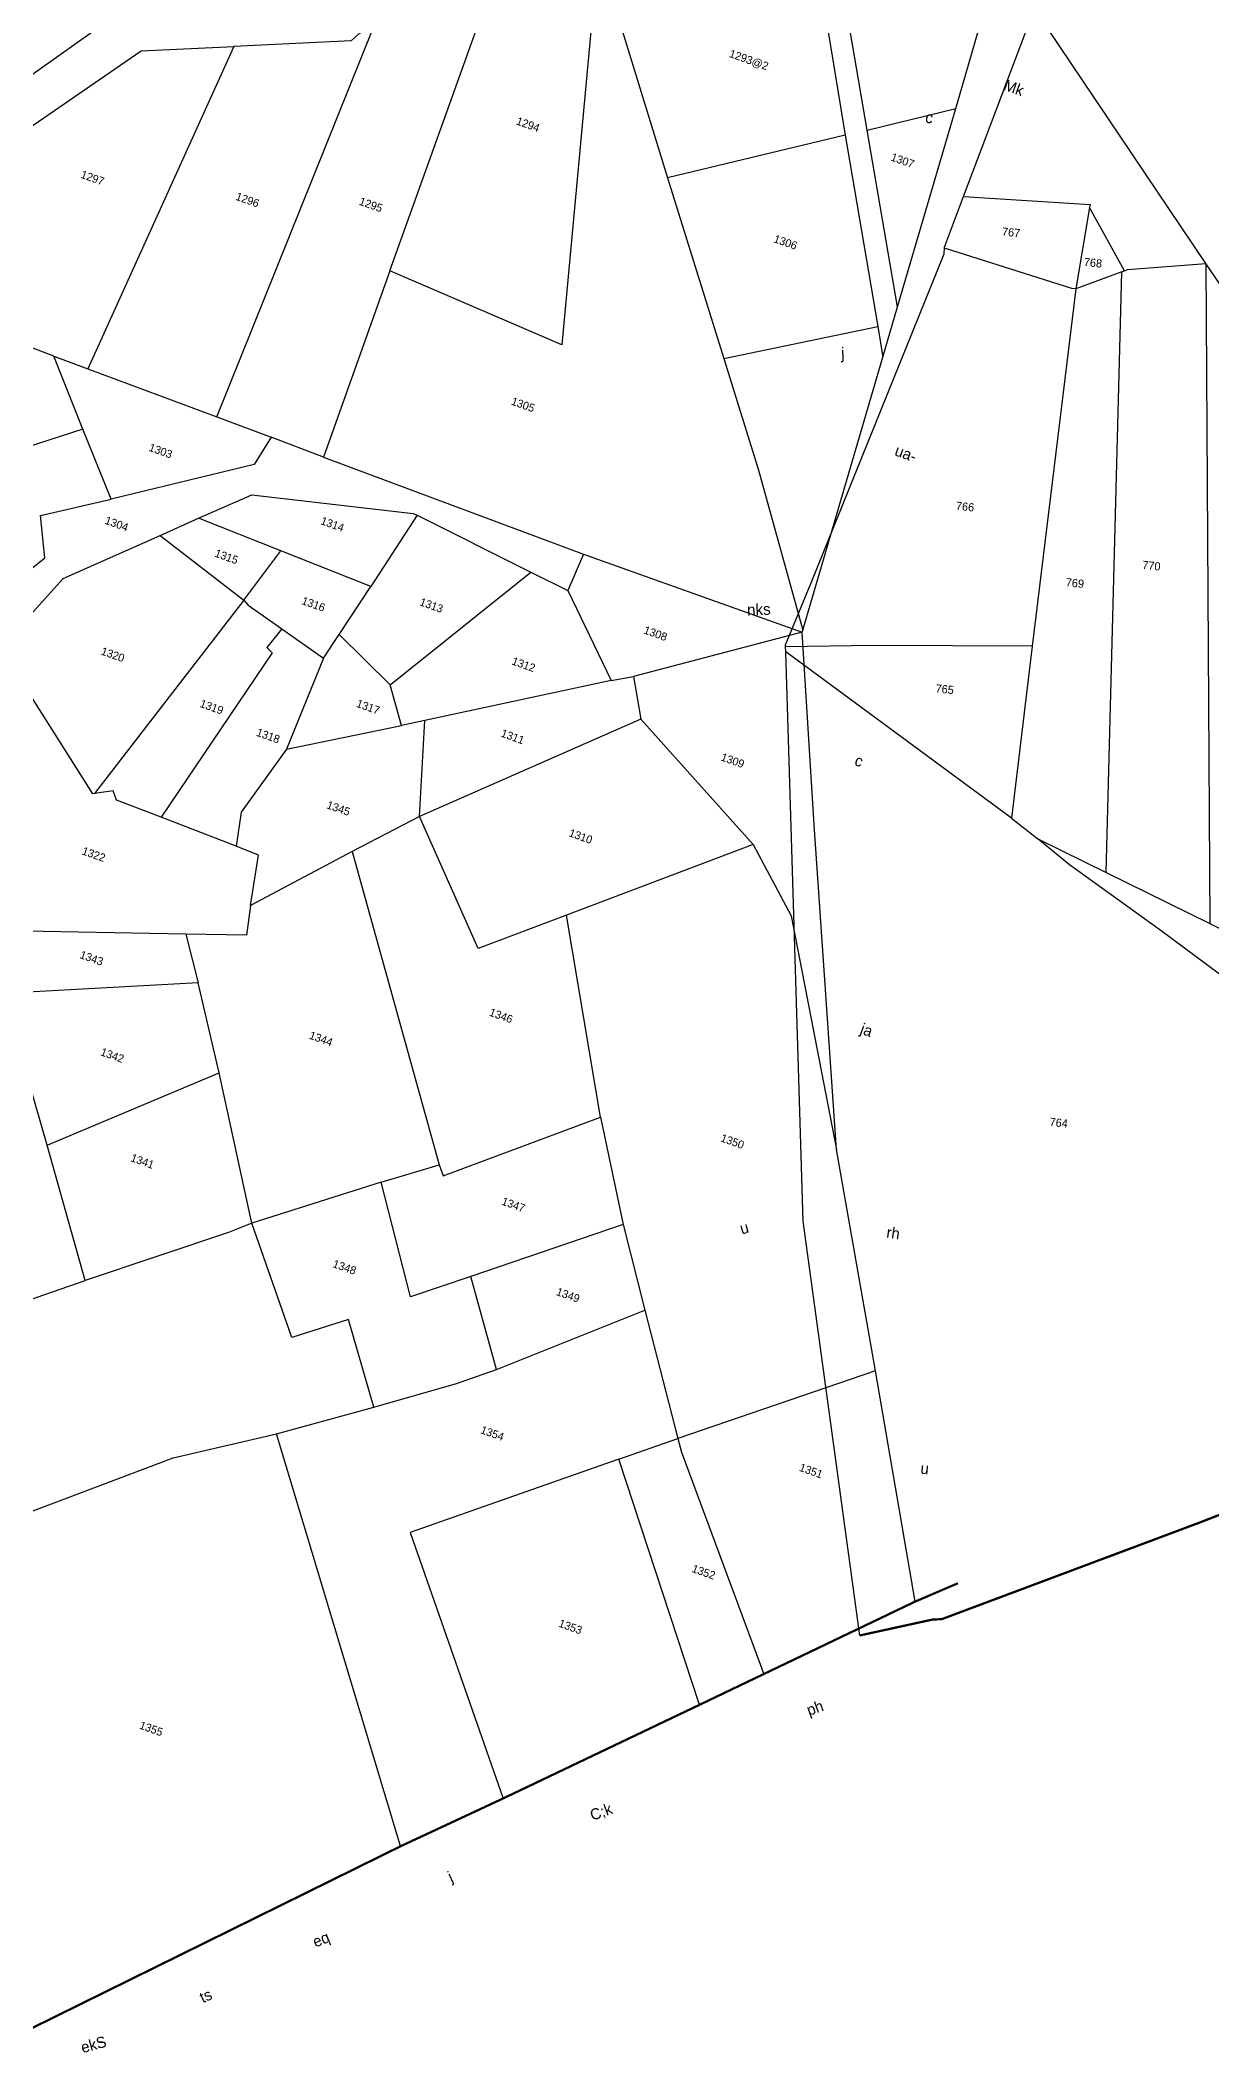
# Model space of a CAD drawing. Header units: metres. Extents: x 256890 to 259932, y 2184530 to 2188310.
# Drawn here: x 258166 to 258689, y 2184777 to 2185675 of the extents above; entities that cross this region are included whole.
import ezdxf

# ---------------------------------------------------------------- set-up
doc = ezdxf.new("R2010")
doc.units = ezdxf.units.M
doc.header["$LTSCALE"] = 0.3
for name, color, linetype in [('POLY_PARCEL', 6, 'Continuous'), ('TEXT_MAPOUT', 7, 'Continuous'), ('TEXT_PARCEL', 7, 'Continuous'), ('V_BOUND_LINE', 7, 'Continuous')]:
    doc.layers.add(name, color=color, linetype=linetype)
doc.styles.add('TEXT_MAP', font='', dxfattribs={"height": 1.8})
doc.styles.get('TEXT_MAP').set_extended_font_data('Kruti Dev 050')

# ---------------------------------------------------------------- blocks, each defined once
blk = doc.blocks.new('kk')
at = {"layer": 'POLY_PARCEL'}
for points in [[(1746.52, 309.86), (1760.48, 351.78)], [(1800.42, 297.23), (1760.48, 351.78)], [(1742.76, 298.33), (1742.76, 298.57), (1746.52, 309.86)], [(1746.52, 309.86), (1774.4, 309.21), (1774.32, 308.54)], [(1774.32, 308.54), (1771.98, 290.54)], [(1782.54, 294.93), (1774.32, 308.54)], [(1711.24, 209.31), (1711.21, 209.75), (1716.3, 223.54), (1742.76, 297.09), (1742.76, 298.33)], [(1771.98, 290.54), (1771.11, 290.55), (1742.76, 298.33)], [(1782.54, 294.93), (1783.19, 295.21), (1800.42, 297.23)], [(1847.3, 251.48), (1834.85, 250.89), (1800.42, 297.23)], [(1800.42, 297.23), (1806.95, 152.09)], [(1781.97, 294.7), (1771.98, 290.54)], [(1781.97, 294.7), (1782.54, 294.93)], [(1783.7, 162.44), (1781.97, 294.7)], [(1771.98, 290.54), (1765.53, 211.56)], [(1765.53, 211.56), (1730.49, 210.32), (1711.24, 209.31)], [(1711.32, 208.18), (1711.24, 209.31)], [(1765.53, 211.56), (1762.43, 173.52)], [(1762.43, 173.52), (1711.32, 208.18)], [(1736.15, -7.53), (1720.07, 83.11), (1711.32, 208.18)], [(1762.43, 173.52), (1768.44, 169.23)], [(1866.28, 103.48), (1814.56, 137.63), (1796.34, 150.07), (1775.59, 163.76), (1768.44, 169.23)], [(1768.44, 169.23), (1783.7, 162.44)], [(1783.7, 162.44), (1806.95, 152.09)], [(1806.95, 152.09), (1834.36, 139.91), (1835.23, 139.88)]]:
    blk.add_lwpolyline(points, dxfattribs=at)
at = {"layer": 'V_BOUND_LINE', "const_width": 0.5}
blk.add_lwpolyline([(1866.28, 103.48), (1873.56, 48.11), (1810.39, 20.44), (1754.03, -3.24), (1752.02, -3.4), (1736.15, -7.53)], dxfattribs=at)
at = {"layer": 'TEXT_MAPOUT', "style": 'TEXT_MAP'}
for s, rotation, p in [('c', 351.2579, (1737.29, 325.85)), ('j', 4.7615, (1721.03, 273.1)), ('nks', 4.3966, (1702.55, 215.82)), ('u', 17.0952, (1706.68, 79.63))]:
    blk.add_text(s, height=2.5, rotation=rotation, dxfattribs=at).set_placement(p)
at = {"layer": 'TEXT_PARCEL', "style": 'TEXT_MAP'}
for s, p in [('767', (1755.23, 301.62)), ('768', (1773.5, 295.65)), ('766', (1747.47, 240.9)), ('770', (1788.98, 229.52)), ('769', (1772.3, 225.04)), ('765', (1744.58, 200.56)), ('764', (1773.41, 106.2))]:
    blk.add_text(s, height=1.8, rotation=356.4253, dxfattribs=at).set_placement(p)
blk = doc.blocks.new('ee')
at = {"layer": 'POLY_PARCEL'}
for points in [[(-638.98, 680.23), (-666.91, 729.88), (-626.03, 760.43)], [(-621.85, 691.52), (-626.03, 760.43)], [(-664.13, 715.19), (-643.29, 677.49)], [(-709.43, 697.6), (-687.47, 611.72), (-729.48, 614.35)], [(-638.98, 680.23), (-621.85, 691.52)], [(-619.21, 645.09), (-621.85, 691.52)], [(-701.94, 687.56), (-677.73, 655.06)], [(-729.48, 614.35), (-729.4, 681.48)], [(-619.21, 645.09), (-638.98, 680.23)], [(-643.29, 677.49), (-677.73, 655.06)], [(-643.29, 677.49), (-621.95, 639.46)], [(-751.36, 664.55), (-753.92, 662.32), (-755.11, 660.16), (-779.48, 650.11)], [(-755.17, 570.37), (-751.36, 664.55)], [(-845.94, 599.9), (-834.65, 608.31), (-802.69, 653.92)], [(-677.73, 655.06), (-652.14, 621.02)], [(-822.69, 609.26), (-798.83, 642.16), (-779.48, 650.11)], [(-779.48, 650.11), (-786.08, 570.82)], [(-618.54, 633.37), (-619.21, 645.09)], [(-652.14, 621.02), (-621.95, 639.46)], [(-621.95, 639.46), (-618.54, 633.37)], [(-614.9, 569.44), (-618.54, 633.37)], [(-652.14, 621.02), (-636.37, 600), (-614.9, 569.44)], [(-729.48, 614.35), (-729.49, 569.93)], [(-794.27, 570.94), (-823.44, 571.6)], [(-794.27, 570.94), (-786.08, 570.82)], [(-782.56, 557.62), (-794.27, 570.94)], [(-786.08, 570.82), (-755.17, 570.37)], [(-755.17, 570.37), (-742.08, 570.18)], [(-742.08, 570.18), (-743.66, 563.09), (-771.33, 544.93)], [(-729.49, 569.93), (-742.08, 570.18)], [(-729.49, 569.93), (-667.11, 568.97)], [(-667.11, 568.97), (-667.64, 560.09)], [(-667.11, 568.97), (-614.87, 568.96)], [(-614.87, 568.96), (-647.25, 546.87)], [(-614.87, 568.96), (-614.9, 569.44)], [(-568.54, 462), (-597.79, 529.1), (-614.87, 568.96)], [(-751.4, 547.5), (-741.81, 556.53), (-706.24, 564.75), (-705.27, 564.64)], [(-705.27, 564.64), (-709.73, 546.07)], [(-705.27, 564.64), (-676.92, 561.21)], [(-782.56, 557.62), (-804.67, 540.72)], [(-771.33, 544.93), (-782.56, 557.62)], [(-698.18, 526.66), (-676.92, 561.21)], [(-676.92, 561.21), (-667.64, 560.09)], [(-667.64, 560.09), (-651.67, 544.33)], [(-790.45, 512.1), (-780.92, 527.5), (-785.06, 536.13), (-771.33, 544.93)], [(-758.22, 540.98), (-751.4, 547.5)], [(-731.42, 546.81), (-751.4, 547.5)], [(-735.56, 533.59), (-731.42, 546.81)], [(-709.73, 546.07), (-731.42, 546.81)], [(-712.79, 533.49), (-709.73, 546.07)], [(-651.67, 544.33), (-688.13, 521.74)], [(-651.67, 544.33), (-647.25, 546.87)], [(-647.25, 546.87), (-642.45, 538.33)], [(-783.46, 505.08), (-775.51, 524.48), (-758.22, 540.98)], [(-758.22, 540.98), (-735.56, 533.59)], [(-642.45, 538.33), (-682.02, 501)], [(-642.45, 538.33), (-609.21, 520.3)], [(-735.56, 533.59), (-752.63, 481.33)], [(-725.38, 530.38), (-727.15, 525.29), (-725.57, 524.57), (-736.69, 481.35)], [(-735.56, 533.59), (-734.25, 532.87), (-725.38, 530.38)], [(-725.38, 530.38), (-714.31, 527.27)], [(-714.31, 527.27), (-712.79, 533.49)], [(-712.79, 533.49), (-698.18, 526.66)], [(-714.31, 527.27), (-715.31, 505.25)], [(-692.66, 518.92), (-698.18, 526.66)], [(-688.13, 521.74), (-692.66, 518.92)], [(-682.02, 501), (-688.13, 521.74)], [(-715.31, 505.25), (-692.66, 518.92)], [(-609.21, 520.3), (-643.44, 491.23)], [(-609.21, 520.3), (-595.77, 508.05), (-568.54, 462)], [(-715.31, 505.25), (-720.12, 488.45), (-718.61, 480.9)], [(-682.02, 501), (-693.65, 488.49)], [(-643.44, 491.23), (-659.6, 477.5), (-682.02, 501)], [(-752.63, 481.33), (-752.97, 481.16), (-773.21, 497.04)], [(-620.95, 451.03), (-643.44, 491.23)], [(-693.65, 488.49), (-711.12, 469.42)], [(-693.65, 488.49), (-651.54, 428.75)], [(-736.69, 481.35), (-747.45, 481.62), (-748.83, 483.32), (-752.63, 481.33)], [(-718.61, 480.9), (-736.69, 481.35)], [(-711.12, 469.42), (-713.16, 480.65), (-718.61, 480.9)], [(-711.12, 469.42), (-709.68, 462.81), (-722.63, 458.41)], [(-543.54, 418.05), (-568.54, 462)], [(-722.63, 458.41), (-764.64, 444.36), (-765.09, 444.02)], [(-722.63, 458.41), (-716.33, 449.09)], [(-716.33, 449.09), (-756.75, 432.13)], [(-705.09, 431.58), (-716.33, 449.09)], [(-651.54, 428.75), (-649.89, 426.71), (-620.95, 451.03)], [(-620.95, 451.03), (-608.01, 429.95)], [(-736.11, 403.29), (-756.75, 432.13)], [(-736.11, 403.29), (-705.09, 431.58)], [(-686.81, 402.19), (-705.09, 431.58)], [(-662.51, 420.7), (-651.54, 428.75)], [(-608.01, 429.95), (-636.4, 407.42)], [(-608.01, 429.95), (-596.95, 413.46)], [(-662.51, 420.7), (-686.81, 402.19)], [(-636.4, 407.42), (-647.63, 398.62), (-662.51, 420.7)], [(-543.54, 418.05), (-580.29, 388.75)], [(-517.71, 372.14), (-543.54, 418.05)], [(-623.92, 389.72), (-596.95, 413.46)], [(-596.95, 413.46), (-580.29, 388.75)], [(-623.92, 389.72), (-636.4, 407.42)], [(-717.78, 377.48), (-736.11, 403.29)], [(-686.81, 402.19), (-691.08, 398.45), (-717.78, 377.48)], [(-647.04, 372.48), (-659.06, 389.1), (-669.71, 381.02), (-686.81, 402.19)], [(-647.04, 372.48), (-631.34, 383.74), (-623.92, 389.72)], [(-591.22, 379.91), (-580.29, 388.75)], [(-580.29, 388.75), (-578.51, 386.16), (-544.28, 345.38)], [(-728.34, 369), (-717.78, 377.48)], [(-591.22, 379.91), (-629.93, 348.66), (-590.11, 299.33)], [(-555.59, 333.99), (-591.22, 379.91)], [(-665.64, 359.45), (-647.04, 372.48)], [(-742.2, 298.63), (-685.74, 346.56), (-665.64, 359.45)], [(-608.24, 281.44), (-665.64, 359.45)]]:
    blk.add_lwpolyline(points, dxfattribs=at)
at = {"layer": 'V_BOUND_LINE', "const_width": 0.5}
for points in [[(-517.71, 372.14), (-510.02, 379.27)], [(-544.28, 345.38), (-517.71, 372.14)], [(-555.59, 333.99), (-544.28, 345.38)], [(-590.11, 299.33), (-555.59, 333.99)], [(-608.24, 281.44), (-590.11, 299.33)], [(-674.71, 212.89), (-608.24, 281.44)]]:
    blk.add_lwpolyline(points, dxfattribs=at)
at = {"layer": 'TEXT_MAPOUT', "style": 'TEXT_MAP'}
for s, p in [('Mk', (-613.36, 699.06)), ('ua-', (-608.83, 613.41)), ('c', (-593.92, 544.77)), ('ja', (-572.46, 488.32))]:
    blk.add_text(s, height=2.5, dxfattribs=at).set_placement(p)
for s, rotation, p in [('rh', 11.3046, (-551.39, 447.07)), ('u', 14.0298, (-526.31, 399.65)), ('ph', 39.2759, (-531.53, 339.92)), ('C;k', 39.792, (-569.48, 301.31)), ('j', 44.9863, (-594.78, 277.6)), ('eq', 41.6199, (-618.6, 253.55)), ('ts', 44.9863, (-638.25, 233.23)), ('ekS', 34.979, (-659.94, 213.59))]:
    blk.add_text(s, height=2.5, rotation=rotation, dxfattribs=at).set_placement(p)
at = {"layer": 'TEXT_PARCEL', "style": 'TEXT_MAP'}
for s, p in [('1293@2', (-673.94, 685.31)), ('1307', (-631.88, 675.59)), ('1294', (-713.97, 654.93)), ('1306', (-650.53, 649.43)), ('1295', (-741.19, 626.06)), ('1296', (-767.71, 617.76)), ('1297', (-802.2, 610.71)), ('1305', (-693.86, 595.19)), ('1303', (-767.15, 558.02)), ('1314', (-725.2, 555.47)), ('1308', (-648.51, 556.73)), ('1313', (-698.11, 545.77)), ('1304', (-770.95, 539.25)), ('1315', (-745.2, 540.59)), ('1316', (-723.19, 537.1)), ('1312', (-674.1, 540.2)), ('1309', (-622.56, 535.65)), ('1311', (-670.96, 524.08)), ('1317', (-703.85, 519.46)), ('1320', (-761.89, 511.26)), ('1319', (-736.99, 507.63)), ('1318', (-722.85, 505.79)), ('1310', (-649.03, 508.11)), ('1345', (-702.47, 495.74)), ('1322', (-750.84, 467.5)), ('1346', (-652.35, 464.09)), ('1350', (-593.83, 454.94)), ('1343', (-743.45, 445.35)), ('1344', (-688.76, 445.61)), ('1342', (-731.72, 426.33)), ('1347', (-635.46, 424.99)), ('1341', (-717.34, 406.17)), ('1349', (-617.06, 409.96)), ('1348', (-666.52, 398.99)), ('1351', (-552.29, 391.09)), ('1354', (-622.66, 374.97)), ('1352', (-567.41, 361.55)), ('1353', (-591.5, 339.88)), ('1355', (-672.62, 286.63))]:
    blk.add_text(s, height=1.8, dxfattribs=at).set_placement(p)
blk = doc.blocks.new('QQ')
for name, p, xscale, yscale, zscale, rotation in [('kk', (255016.53, 2185117.12), 2.026736699578083, 2.026736699578083, 2.026736699578083, 357.7453121085939), ('ee', (259275.92, 2183938.28), 1.98365995603694, 1.98365995603694, 1.98365995603694, 340.3739188649445)]:
    blk.add_blockref(name, p, dxfattribs=dict(xscale=xscale, yscale=yscale, zscale=zscale, rotation=rotation))

msp = doc.modelspace()

# ---------------------------------------------------------------- block references
msp.add_blockref('QQ', (0, 0))

doc.saveas('drawing.dxf')
